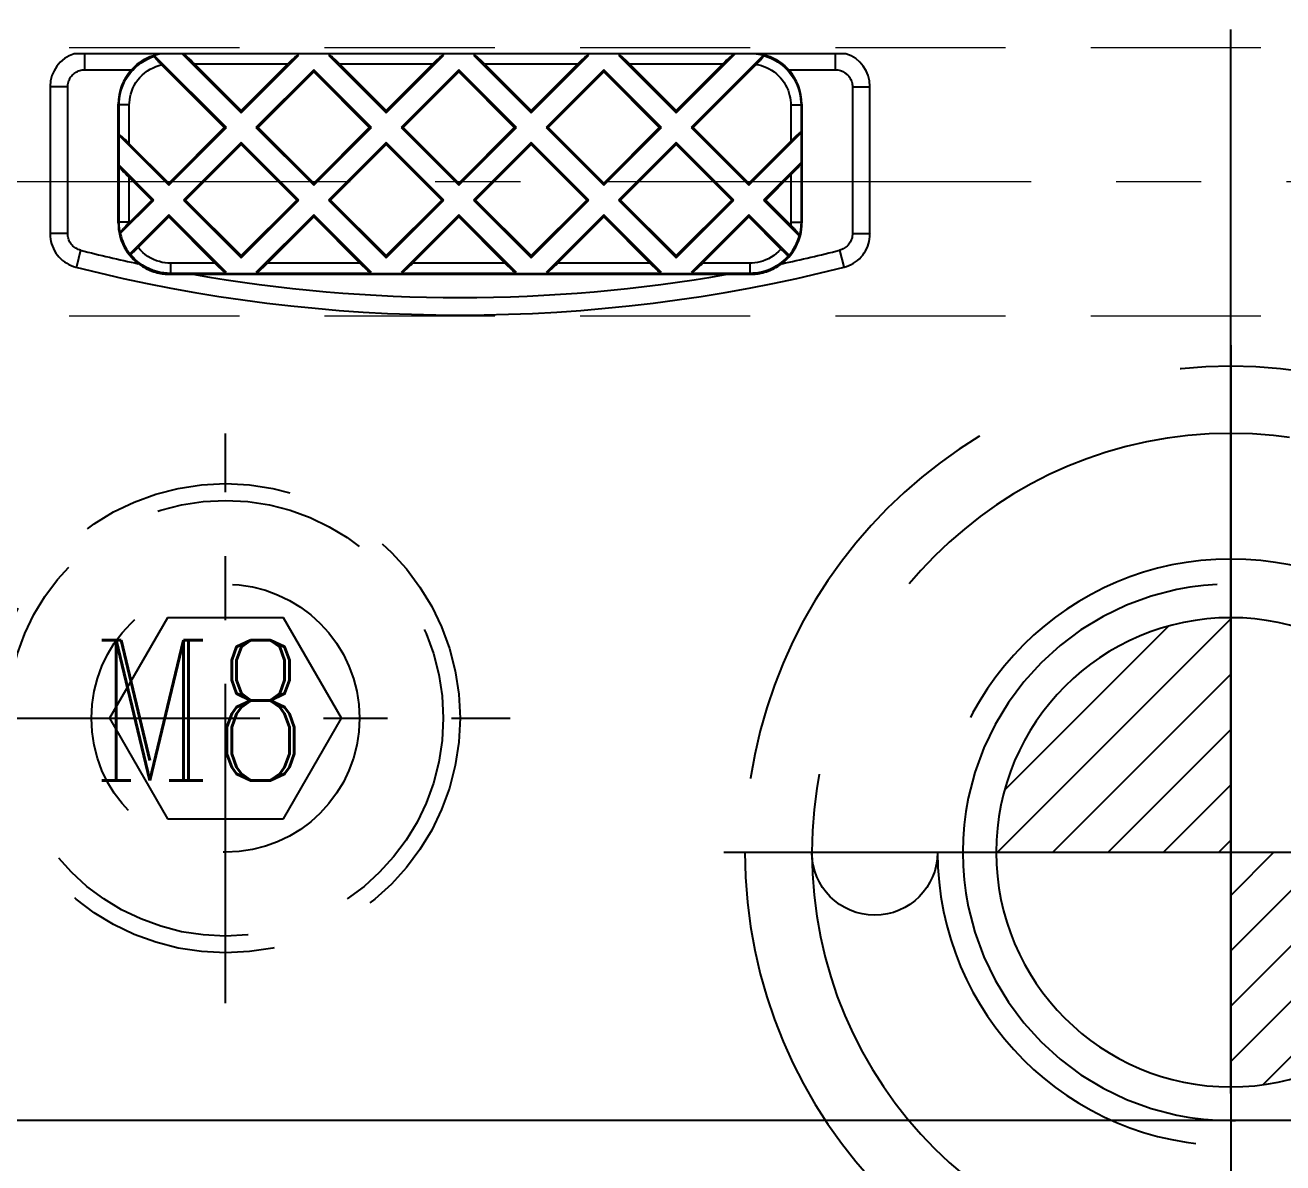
# Model space of a CAD drawing. Header units: inches. Extents: x 139745 to 140613, y -44509 to -43895.
# Drawn here: x 140148.62 to 140186.15, y -44145.54 to -44111.6 of the extents above; entities that cross this region are included whole.
import ezdxf

# ---------------------------------------------------------------- set-up
doc = ezdxf.new("R2010")
doc.units = ezdxf.units.IN
doc.header["$LTSCALE"] = 2
doc.header["$MEASUREMENT"] = 0
doc.header["$PDMODE"] = 3
doc.header["$PDSIZE"] = 0.3125
for name, pattern in [('CENTER', [50.8, 31.75, -6.35, 6.35, -6.35]), ('CENTER2', [1.125, 0.75, -0.125, 0.125, -0.125]), ('HIDDEN', [9.525, 6.35, -3.175])]:
    doc.linetypes.add(name, pattern=pattern)
doc.layers.get('0').update_dxf_attribs({"linetype": 'CONTINUOUS'})
doc.layers.get('Defpoints').update_dxf_attribs({"linetype": 'CONTINUOUS'})
for name, color, linetype in [('CAV-COR', 1, 'CONTINUOUS'), ('Layer3', 3, 'CONTINUOUS'), ('PIN', 4, 'CONTINUOUS'), ('SCREW', 52, 'HIDDEN'), ('SPRING', 160, 'CONTINUOUS')]:
    doc.layers.add(name, color=color, linetype=linetype)
doc.layers.add('dim', color=3, linetype='CONTINUOUS', lineweight=15)
doc.layers.add('WR', color=122, linetype='HIDDEN', lineweight=0)
doc.styles.add('ROMANC', font='romanc', dxfattribs={"width": 0.6, "height": 1})
doc.styles.get("Standard").update_dxf_attribs({"font": 'txt.shx', "width": 0.67})
doc.dimstyles.new('2.00', dxfattribs={"dimtxt": 3.5, "dimasz": 2.5, "dimexe": 0.666, "dimexo": 0.626, "dimgap": 1, "dimtad": 0, "dimzin": 0, "dimdsep": 46, "dimtxsty": 'Standard', "dimcen": 0.09, "dimclrd": 3, "dimclre": 3, "dimclrt": 7, "dimazin": 0, "dimtfac": 1, "dimtofl": 0, "dimtmove": 0, "dimatfit": 0, "dimfxl": 0, "dimtolj": 1, "dimtzin": 0, "dimarcsym": 0})

# ---------------------------------------------------------------- blocks, each defined once
blk = doc.blocks.new('*D34232')
at = {"layer": 'Defpoints', "color": 0}
for p in [(140239.595, -44131.275), (140129.595, -44135.275), (140239.595, -44198.987)]:
    blk.add_point(p, dxfattribs=at)
at = {"layer": 'dim', "color": 3, "linetype": 'ByBlock', "lineweight": -2}
for p, q in [((140239.595, -44131.901), (140239.595, -44199.653)), ((140129.595, -44135.901), (140129.595, -44199.653)), ((140132.095, -44198.987), (140179.101, -44198.987)), ((140237.095, -44198.987), (140190.09, -44198.987))]:
    blk.add_line(p, q, dxfattribs=at)
at = {"layer": 'dim', "color": 3, "linetype": 'ByBlock'}
for points in [[(140132.095, -44198.57), (140132.095, -44199.403), (140129.595, -44198.987)], [(140237.095, -44199.403), (140237.095, -44198.57), (140239.595, -44198.987)]]:
    blk.add_solid(points, dxfattribs=at)
at = {"layer": 'dim', "color": 7, "linetype": 'ByBlock', "insert": (140184.595, -44198.987), "char_height": 3.5, "attachment_point": 5}
blk.add_mtext('\\A1;110.00', dxfattribs=at)
blk = doc.blocks.new('20100612.093536')
at = {"layer": 'PIN', "linetype": 'Continuous'}
h = blk.add_hatch(dxfattribs=at)
h.set_pattern_fill('ANSI31', color=256, scale=9.333333, angle=90, style=0)
h.set_pattern_definition([(135, (239.4957, -16.613), (-0.824958, -0.824958), [])])
h.paths.add_polyline_path([(0, 0), (-7, 0, 0.414214), (0, -7)])
h.paths.add_polyline_path([(0, 7), (0, 0), (7, 0, 0.414214)])
at = {"layer": 'PIN', "linetype": 'CENTER2'}
for p, q in [((0, -9), (0, 9)), ((-9, 0), (9, 0))]:
    blk.add_line(p, q, dxfattribs=at)
at = {"layer": 'PIN', "linetype": 'Continuous'}
blk.add_circle((0, 0), 7, dxfattribs=at)
at = {"layer": 'SPRING', "linetype": 'CENTER'}
for p, q in [((0, -15.128), (0, 15.128)), ((-15.128, 0), (15.128, 0))]:
    blk.add_line(p, q, dxfattribs=at)
at = {"layer": 'SPRING', "linetype": 'HIDDEN'}
for radius in [14.5, 12.5, 8.75, 8.75, 8]:
    blk.add_circle((0, 0), radius, dxfattribs=at)
for centre, start, end in [((-10.625, 0), 0, 180), ((10.625, 0), 180, 0)]:
    blk.add_arc(centre, 1.875, start, end, dxfattribs=at)
blk = doc.blocks.new('20160723.115749')
at = {"layer": 'SCREW', "linetype": 'CENTER', "ltscale": 0.15}
for p, q in [((0, -8.5), (0, 8.5)), ((-8.5, 0), (8.5, 0))]:
    blk.add_line(p, q, dxfattribs=at)
at = {"layer": 'SCREW', "ltscale": 0.5}
blk.add_lwpolyline([(-1.732, 3), (-3.464, 0), (-1.732, -3), (1.732, -3), (3.464, 0), (1.732, 3)], close=True, dxfattribs=at)
for radius in [7, 6.5, 4]:
    blk.add_circle((0, 0), radius, dxfattribs=at)
at = {"layer": 'Layer3', "style": 'ROMANC', "width": 0.8}
blk.add_text('M8', height=4.1865, dxfattribs=at).set_placement((-3.976, -1.858))

msp = doc.modelspace()

# ---------------------------------------------------------------- linework, layer by layer
at = {"linetype": 'CENTER', "ltscale": 0.5}
msp.add_line((140184.595, -44194.275), (140184.595, -43944.275), dxfattribs=at)
at = {"layer": 'CAV-COR', "linetype": 'ByBlock'}
for p, q in [((140173.109, -44112.452), (140150.082, -44112.452)), ((140150.396, -44112.929), (140150.396, -44112.452)), ((140154.622, -44114.652), (140152.488, -44112.518)), ((140153.305, -44112.452), (140155.064, -44114.21)), ((140155.064, -44114.21), (140156.786, -44112.488)), ((140156.786, -44112.488), (140156.749, -44112.452)), ((140157.706, -44112.452), (140157.669, -44112.488)), ((140157.669, -44112.488), (140159.391, -44114.21)), ((140159.391, -44114.21), (140161.113, -44112.488)), ((140161.113, -44112.488), (140161.077, -44112.452)), ((140162.033, -44112.452), (140161.997, -44112.488)), ((140161.997, -44112.488), (140163.719, -44114.21)), ((140163.719, -44114.21), (140165.441, -44112.488)), ((140165.441, -44112.488), (140165.404, -44112.452)), ((140166.361, -44112.452), (140166.324, -44112.488)), ((140166.324, -44112.488), (140168.046, -44114.21)), ((140168.046, -44114.21), (140169.805, -44112.452)), ((140170.64, -44112.5), (140168.488, -44114.652)), ((140172.795, -44112.929), (140172.795, -44112.452)), ((140150.396, -44112.929), (140151.789, -44112.929)), ((140153.672, -44112.755), (140155.064, -44114.147)), ((140153.672, -44112.755), (140156.456, -44112.755)), ((140155.064, -44114.147), (140156.456, -44112.755)), ((140157.227, -44112.93), (140155.505, -44114.652)), ((140157.227, -44112.993), (140155.569, -44114.652)), ((140158.949, -44114.652), (140157.227, -44112.93)), ((140157.227, -44112.93), (140157.227, -44112.993)), ((140157.227, -44112.993), (140158.886, -44114.652)), ((140157.999, -44112.755), (140159.391, -44114.147)), ((140157.999, -44112.755), (140160.783, -44112.755)), ((140160.783, -44112.755), (140159.391, -44114.147)), ((140161.555, -44112.93), (140159.833, -44114.652)), ((140161.555, -44112.993), (140159.896, -44114.652)), ((140163.277, -44114.652), (140161.555, -44112.93)), ((140161.555, -44112.93), (140161.555, -44112.993)), ((140161.555, -44112.993), (140163.214, -44114.652)), ((140162.327, -44112.755), (140163.719, -44114.147)), ((140162.327, -44112.755), (140165.111, -44112.755)), ((140165.111, -44112.755), (140163.719, -44114.147)), ((140165.882, -44112.93), (140164.16, -44114.652)), ((140165.882, -44112.993), (140164.224, -44114.652)), ((140167.604, -44114.652), (140165.882, -44112.93)), ((140165.882, -44112.93), (140165.882, -44112.993)), ((140167.541, -44114.652), (140165.882, -44112.993)), ((140168.046, -44114.147), (140166.654, -44112.755)), ((140166.654, -44112.755), (140169.438, -44112.755)), ((140169.438, -44112.755), (140168.046, -44114.147)), ((140170.433, -44112.77), (140168.551, -44114.652)), ((140170.433, -44112.77), (140170.463, -44112.74)), ((140171.402, -44112.929), (140172.795, -44112.929)), ((140149.376, -44113.439), (140149.363, -44113.426)), ((140149.363, -44113.426), (140149.363, -44117.829)), ((140149.886, -44113.439), (140149.376, -44113.439)), ((140149.886, -44117.818), (140149.886, -44113.439)), ((140173.305, -44113.439), (140173.815, -44113.439)), ((140173.305, -44113.439), (140173.305, -44117.818)), ((140173.815, -44113.439), (140173.828, -44113.426)), ((140173.828, -44117.829), (140173.828, -44113.426)), ((140151.42, -44113.979), (140151.395, -44113.954)), ((140151.395, -44117.499), (140151.395, -44113.954)), ((140151.42, -44114.869), (140151.42, -44113.979)), ((140151.726, -44113.979), (140151.42, -44113.979)), ((140151.726, -44115.137), (140151.726, -44113.979)), ((140155.064, -44114.21), (140155.064, -44114.147)), ((140159.391, -44114.21), (140159.391, -44114.147)), ((140163.719, -44114.21), (140163.719, -44114.147)), ((140168.046, -44114.21), (140168.046, -44114.147)), ((140171.465, -44113.979), (140171.77, -44113.979)), ((140171.465, -44113.979), (140171.465, -44115.056)), ((140171.77, -44113.979), (140171.795, -44113.954)), ((140171.77, -44113.979), (140171.77, -44114.788)), ((140171.795, -44113.954), (140171.795, -44117.499)), ((140151.42, -44114.869), (140151.419, -44114.892)), ((140151.419, -44114.892), (140152.9, -44116.374)), ((140151.419, -44115.776), (140151.419, -44114.892)), ((140152.9, -44116.311), (140154.559, -44114.652)), ((140152.9, -44116.374), (140154.622, -44114.652)), ((140154.622, -44114.652), (140154.559, -44114.652)), ((140155.505, -44114.652), (140157.227, -44116.374)), ((140155.505, -44114.652), (140155.569, -44114.652)), ((140155.569, -44114.652), (140157.227, -44116.311)), ((140158.886, -44114.652), (140157.227, -44116.311)), ((140157.227, -44116.374), (140158.949, -44114.652)), ((140158.949, -44114.652), (140158.886, -44114.652)), ((140159.833, -44114.652), (140161.555, -44116.374)), ((140159.833, -44114.652), (140159.896, -44114.652)), ((140159.896, -44114.652), (140161.555, -44116.311)), ((140163.214, -44114.652), (140161.555, -44116.311)), ((140161.555, -44116.374), (140163.277, -44114.652)), ((140163.277, -44114.652), (140163.214, -44114.652)), ((140164.16, -44114.652), (140165.882, -44116.374)), ((140164.16, -44114.652), (140164.224, -44114.652)), ((140164.224, -44114.652), (140165.882, -44116.311)), ((140167.541, -44114.652), (140165.882, -44116.311)), ((140165.882, -44116.374), (140167.604, -44114.652)), ((140167.604, -44114.652), (140167.541, -44114.652)), ((140168.488, -44114.652), (140170.21, -44116.374)), ((140168.488, -44114.652), (140168.551, -44114.652)), ((140170.21, -44116.311), (140168.551, -44114.652)), ((140170.21, -44116.374), (140171.772, -44114.811)), ((140171.77, -44114.788), (140171.772, -44114.811)), ((140171.772, -44114.811), (140171.772, -44115.695)), ((140151.726, -44115.137), (140152.9, -44116.311)), ((140155.064, -44115.094), (140153.342, -44116.816)), ((140155.064, -44115.157), (140153.405, -44116.816)), ((140156.786, -44116.816), (140155.064, -44115.094)), ((140155.064, -44115.094), (140155.064, -44115.157)), ((140155.064, -44115.157), (140156.723, -44116.816)), ((140159.391, -44115.094), (140157.669, -44116.816)), ((140159.391, -44115.157), (140157.732, -44116.816)), ((140161.113, -44116.816), (140159.391, -44115.094)), ((140159.391, -44115.094), (140159.391, -44115.157)), ((140159.391, -44115.157), (140161.05, -44116.816)), ((140163.719, -44115.094), (140161.997, -44116.816)), ((140163.719, -44115.157), (140162.06, -44116.816)), ((140165.441, -44116.816), (140163.719, -44115.094)), ((140163.719, -44115.094), (140163.719, -44115.157)), ((140163.719, -44115.157), (140165.378, -44116.816)), ((140168.046, -44115.094), (140166.324, -44116.816)), ((140168.046, -44115.157), (140166.387, -44116.816)), ((140169.768, -44116.816), (140168.046, -44115.094)), ((140168.046, -44115.094), (140168.046, -44115.157)), ((140169.705, -44116.816), (140168.046, -44115.157)), ((140171.465, -44115.056), (140170.21, -44116.311)), ((140171.772, -44115.695), (140170.652, -44116.816)), ((140171.77, -44115.722), (140171.772, -44115.695)), ((140171.77, -44115.722), (140171.77, -44117.474)), ((140152.458, -44116.816), (140151.419, -44115.776)), ((140151.42, -44115.803), (140151.419, -44115.776)), ((140151.42, -44117.474), (140151.42, -44115.803)), ((140171.465, -44116.066), (140170.715, -44116.816)), ((140151.726, -44116.147), (140152.395, -44116.816)), ((140151.726, -44117.484), (140151.726, -44116.147)), ((140152.9, -44116.374), (140152.9, -44116.311)), ((140157.227, -44116.374), (140157.227, -44116.311)), ((140161.555, -44116.374), (140161.555, -44116.311)), ((140165.882, -44116.374), (140165.882, -44116.311)), ((140170.21, -44116.374), (140170.21, -44116.311)), ((140151.457, -44117.817), (140152.458, -44116.816)), ((140151.708, -44117.502), (140152.395, -44116.816)), ((140152.458, -44116.816), (140152.395, -44116.816)), ((140153.342, -44116.816), (140155.064, -44118.538)), ((140153.342, -44116.816), (140153.405, -44116.816)), ((140153.405, -44116.816), (140155.064, -44118.474)), ((140156.723, -44116.816), (140155.064, -44118.474)), ((140155.064, -44118.538), (140156.786, -44116.816)), ((140156.786, -44116.816), (140156.723, -44116.816)), ((140157.669, -44116.816), (140159.391, -44118.538)), ((140157.669, -44116.816), (140157.732, -44116.816)), ((140157.732, -44116.816), (140159.391, -44118.474)), ((140161.05, -44116.816), (140159.391, -44118.474)), ((140159.391, -44118.538), (140161.113, -44116.816)), ((140161.113, -44116.816), (140161.05, -44116.816)), ((140161.997, -44116.816), (140163.719, -44118.538)), ((140161.997, -44116.816), (140162.06, -44116.816)), ((140162.06, -44116.816), (140163.719, -44118.474)), ((140165.378, -44116.816), (140163.719, -44118.474)), ((140163.719, -44118.538), (140165.441, -44116.816)), ((140165.441, -44116.816), (140165.378, -44116.816)), ((140166.324, -44116.816), (140168.046, -44118.538)), ((140166.324, -44116.816), (140166.387, -44116.816)), ((140166.387, -44116.816), (140168.046, -44118.474)), ((140169.705, -44116.816), (140168.046, -44118.474)), ((140168.046, -44118.538), (140169.768, -44116.816)), ((140169.768, -44116.816), (140169.705, -44116.816)), ((140170.652, -44116.816), (140171.718, -44117.881)), ((140170.652, -44116.816), (140170.715, -44116.816)), ((140171.478, -44117.579), (140170.715, -44116.816)), ((140151.42, -44117.474), (140151.395, -44117.499)), ((140151.726, -44117.474), (140151.42, -44117.474)), ((140151.673, -44117.538), (140151.64, -44117.572)), ((140151.708, -44117.502), (140151.673, -44117.538)), ((140152.9, -44117.257), (140151.741, -44118.416)), ((140152.9, -44117.32), (140151.989, -44118.232)), ((140154.622, -44118.979), (140152.9, -44117.257)), ((140152.9, -44117.257), (140152.9, -44117.32)), ((140152.9, -44117.32), (140154.278, -44118.698)), ((140157.227, -44117.257), (140155.505, -44118.979)), ((140157.227, -44117.32), (140155.85, -44118.698)), ((140158.949, -44118.979), (140157.227, -44117.257)), ((140157.227, -44117.257), (140157.227, -44117.32)), ((140157.227, -44117.32), (140158.605, -44118.698)), ((140161.555, -44117.257), (140159.833, -44118.979)), ((140161.555, -44117.32), (140160.177, -44118.698)), ((140163.277, -44118.979), (140161.555, -44117.257)), ((140161.555, -44117.257), (140161.555, -44117.32)), ((140161.555, -44117.32), (140162.932, -44118.698)), ((140165.882, -44117.257), (140164.16, -44118.979)), ((140165.882, -44117.32), (140164.505, -44118.698)), ((140167.604, -44118.979), (140165.882, -44117.257)), ((140165.882, -44117.257), (140165.882, -44117.32)), ((140165.882, -44117.32), (140167.26, -44118.698)), ((140170.21, -44117.257), (140168.488, -44118.979)), ((140170.21, -44117.32), (140168.832, -44118.698)), ((140171.413, -44118.461), (140170.21, -44117.257)), ((140170.21, -44117.257), (140170.21, -44117.32)), ((140171.165, -44118.276), (140170.21, -44117.32)), ((140171.465, -44117.474), (140171.77, -44117.474)), ((140171.77, -44117.474), (140171.795, -44117.499)), ((140149.376, -44117.818), (140149.363, -44117.829)), ((140149.886, -44117.818), (140149.376, -44117.818)), ((140171.721, -44117.859), (140171.718, -44117.881)), ((140173.305, -44117.818), (140173.815, -44117.818)), ((140173.815, -44117.818), (140173.828, -44117.829)), ((140150.271, -44118.313), (140150.146, -44118.807)), ((140172.92, -44118.313), (140173.045, -44118.807)), ((140154.278, -44118.698), (140152.95, -44118.698)), ((140152.95, -44118.698), (140152.95, -44119.004)), ((140155.064, -44118.538), (140155.064, -44118.474)), ((140158.605, -44118.698), (140155.85, -44118.698)), ((140159.391, -44118.538), (140159.391, -44118.474)), ((140162.932, -44118.698), (140160.177, -44118.698)), ((140163.719, -44118.538), (140163.719, -44118.474)), ((140167.26, -44118.698), (140164.505, -44118.698)), ((140168.046, -44118.538), (140168.046, -44118.474)), ((140170.241, -44118.698), (140168.832, -44118.698)), ((140170.241, -44118.698), (140170.241, -44119.004)), ((140152.95, -44119.004), (140152.925, -44119.029)), ((140152.925, -44119.029), (140170.266, -44119.029)), ((140154.572, -44119.004), (140152.95, -44119.004)), ((140154.595, -44119.006), (140154.622, -44118.979)), ((140154.595, -44119.006), (140155.532, -44119.006)), ((140155.505, -44118.979), (140155.532, -44119.006)), ((140158.899, -44119.004), (140155.556, -44119.004)), ((140158.923, -44119.006), (140158.949, -44118.979)), ((140158.923, -44119.006), (140159.859, -44119.006)), ((140159.833, -44118.979), (140159.859, -44119.006)), ((140163.227, -44119.004), (140159.883, -44119.004)), ((140163.25, -44119.006), (140163.277, -44118.979)), ((140163.25, -44119.006), (140164.187, -44119.006)), ((140164.16, -44118.979), (140164.187, -44119.006)), ((140167.554, -44119.004), (140164.211, -44119.004)), ((140167.578, -44119.006), (140167.604, -44118.979)), ((140167.578, -44119.006), (140168.514, -44119.006)), ((140168.488, -44118.979), (140168.514, -44119.006)), ((140170.241, -44119.004), (140168.538, -44119.004)), ((140170.241, -44119.004), (140170.266, -44119.029)), ((140231.595, -44144.275), (140137.595, -44144.275))]:
    msp.add_line(p, q, dxfattribs=at)
for points in [[(140151.42, -44113.979), (140151.423, -44113.89), (140151.431, -44113.798), (140151.445, -44113.704), (140151.466, -44113.606), (140151.495, -44113.507), (140151.531, -44113.408), (140151.575, -44113.309), (140151.626, -44113.212), (140151.686, -44113.118), (140151.752, -44113.028), (140151.826, -44112.942), (140151.905, -44112.861), (140151.991, -44112.787), (140152.081, -44112.72), (140152.175, -44112.66), (140152.271, -44112.608), (140152.37, -44112.563), (140152.47, -44112.526)], [(140151.789, -44112.929), (140151.826, -44112.889), (140151.867, -44112.849), (140151.909, -44112.81), (140151.954, -44112.771), (140152.002, -44112.733), (140152.052, -44112.697), (140152.105, -44112.661), (140152.161, -44112.627), (140152.219, -44112.595), (140152.279, -44112.565), (140152.342, -44112.537), (140152.407, -44112.512), (140152.475, -44112.489), (140152.545, -44112.469), (140152.619, -44112.452)], [(140152.47, -44112.526), (140152.469, -44112.528), (140152.469, -44112.53), (140152.47, -44112.534), (140152.473, -44112.539), (140152.477, -44112.545), (140152.481, -44112.552), (140152.487, -44112.561), (140152.494, -44112.57), (140152.502, -44112.58), (140152.511, -44112.59), (140152.52, -44112.602), (140152.53, -44112.614), (140152.541, -44112.626), (140152.553, -44112.639), (140152.565, -44112.653), (140152.578, -44112.667), (140152.591, -44112.681), (140152.604, -44112.695), (140152.618, -44112.709), (140152.632, -44112.724), (140152.646, -44112.738), (140152.66, -44112.753), (140152.675, -44112.768), (140154.559, -44114.652)], [(140170.463, -44112.74), (140170.478, -44112.725), (140170.492, -44112.709), (140170.507, -44112.694), (140170.521, -44112.68), (140170.535, -44112.665), (140170.548, -44112.65), (140170.561, -44112.636), (140170.574, -44112.623), (140170.586, -44112.609), (140170.597, -44112.596), (140170.608, -44112.584), (140170.618, -44112.572), (140170.627, -44112.561), (140170.635, -44112.551), (140170.642, -44112.542), (140170.648, -44112.533), (140170.652, -44112.526), (140170.656, -44112.52), (140170.659, -44112.515), (140170.66, -44112.511), (140170.66, -44112.508), (140170.658, -44112.507)], [(140170.572, -44112.452), (140170.645, -44112.469), (140170.716, -44112.489), (140170.784, -44112.512), (140170.849, -44112.537), (140170.912, -44112.565), (140170.972, -44112.595), (140171.03, -44112.627), (140171.086, -44112.661), (140171.139, -44112.697), (140171.189, -44112.733), (140171.237, -44112.771), (140171.282, -44112.81), (140171.324, -44112.849), (140171.364, -44112.889), (140171.402, -44112.929)], [(140170.658, -44112.507), (140170.763, -44112.541), (140170.866, -44112.583), (140170.968, -44112.633), (140171.067, -44112.691), (140171.163, -44112.758), (140171.253, -44112.832), (140171.338, -44112.913), (140171.417, -44113), (140171.488, -44113.093), (140171.551, -44113.189), (140171.606, -44113.289), (140171.653, -44113.391), (140171.691, -44113.493), (140171.722, -44113.596), (140171.744, -44113.696), (140171.759, -44113.794), (140171.768, -44113.888), (140171.77, -44113.979)], [(140149.886, -44113.439), (140149.887, -44113.401), (140149.892, -44113.364), (140149.899, -44113.326), (140149.908, -44113.29), (140149.921, -44113.253), (140149.936, -44113.218), (140149.954, -44113.185), (140149.974, -44113.152), (140149.997, -44113.122), (140150.022, -44113.093), (140150.049, -44113.066), (140150.078, -44113.041), (140150.109, -44113.018), (140150.141, -44112.998), (140150.175, -44112.98), (140150.21, -44112.965), (140150.246, -44112.952), (140150.283, -44112.942), (140150.32, -44112.935), (140150.358, -44112.931), (140150.396, -44112.929)], [(140151.726, -44113.979), (140151.728, -44113.901), (140151.736, -44113.821), (140151.75, -44113.74), (140151.771, -44113.654), (140151.798, -44113.567), (140151.832, -44113.481), (140151.874, -44113.396), (140151.924, -44113.312), (140151.98, -44113.233), (140152.043, -44113.158), (140152.113, -44113.087), (140152.187, -44113.022), (140152.265, -44112.965), (140152.348, -44112.914), (140152.433, -44112.87), (140152.517, -44112.833), (140152.603, -44112.805), (140152.69, -44112.783)], [(140170.433, -44112.77), (140170.51, -44112.784), (140170.587, -44112.804), (140170.663, -44112.83), (140170.74, -44112.862), (140170.818, -44112.899), (140170.892, -44112.943), (140170.964, -44112.992), (140171.034, -44113.047), (140171.099, -44113.106), (140171.159, -44113.171), (140171.215, -44113.239), (140171.266, -44113.31), (140171.31, -44113.384), (140171.349, -44113.461), (140171.382, -44113.538), (140171.409, -44113.615), (140171.43, -44113.692), (140171.446, -44113.768), (140171.457, -44113.84), (140171.463, -44113.91), (140171.465, -44113.979)], [(140172.795, -44112.929), (140172.833, -44112.931), (140172.871, -44112.935), (140172.908, -44112.942), (140172.945, -44112.952), (140172.981, -44112.965), (140173.016, -44112.98), (140173.05, -44112.998), (140173.082, -44113.018), (140173.113, -44113.041), (140173.142, -44113.066), (140173.169, -44113.093), (140173.194, -44113.121), (140173.216, -44113.152), (140173.237, -44113.185), (140173.255, -44113.218), (140173.27, -44113.253), (140173.282, -44113.29), (140173.292, -44113.326), (140173.299, -44113.363), (140173.303, -44113.401), (140173.305, -44113.439)], [(140171.465, -44116.066), (140171.464, -44117.484), (140171.464, -44117.493), (140171.464, -44117.503), (140171.464, -44117.513), (140171.464, -44117.523), (140171.463, -44117.532), (140171.463, -44117.542), (140171.462, -44117.552), (140171.461, -44117.562)], [(140151.395, -44117.499), (140151.398, -44117.592), (140151.407, -44117.685), (140151.421, -44117.777), (140151.441, -44117.868), (140151.466, -44117.959), (140151.497, -44118.048), (140151.533, -44118.133), (140151.574, -44118.217), (140151.62, -44118.298), (140151.672, -44118.376), (140151.728, -44118.451), (140151.788, -44118.523), (140151.853, -44118.59), (140151.922, -44118.654), (140151.995, -44118.714)], [(140151.454, -44117.794), (140151.447, -44117.757), (140151.44, -44117.72), (140151.435, -44117.684), (140151.43, -44117.648), (140151.427, -44117.612), (140151.424, -44117.577), (140151.422, -44117.542), (140151.421, -44117.508), (140151.42, -44117.474)], [(140151.64, -44117.572), (140151.624, -44117.589), (140151.609, -44117.605), (140151.594, -44117.621), (140151.579, -44117.637), (140151.565, -44117.652), (140151.551, -44117.667)], [(140171.196, -44118.714), (140171.269, -44118.654), (140171.338, -44118.59), (140171.403, -44118.523), (140171.463, -44118.451), (140171.519, -44118.376), (140171.57, -44118.298), (140171.617, -44118.217), (140171.658, -44118.134), (140171.694, -44118.048), (140171.725, -44117.959), (140171.75, -44117.868), (140171.77, -44117.777), (140171.784, -44117.685), (140171.793, -44117.592), (140171.795, -44117.499)], [(140171.573, -44117.677), (140171.558, -44117.662), (140171.543, -44117.646), (140171.527, -44117.629), (140171.511, -44117.613), (140171.478, -44117.579)], [(140171.77, -44117.474), (140171.77, -44117.515), (140171.768, -44117.556), (140171.765, -44117.598), (140171.761, -44117.64), (140171.756, -44117.683), (140171.75, -44117.726), (140171.742, -44117.77), (140171.732, -44117.815), (140171.721, -44117.859)], [(140149.363, -44117.829), (140149.365, -44117.904), (140149.374, -44117.979), (140149.387, -44118.052), (140149.406, -44118.124), (140149.431, -44118.195), (140149.46, -44118.264), (140149.495, -44118.331), (140149.534, -44118.395), (140149.578, -44118.455), (140149.626, -44118.513), (140149.679, -44118.567), (140149.734, -44118.616), (140149.794, -44118.662), (140149.857, -44118.703), (140149.922, -44118.739), (140149.99, -44118.77), (140150.06, -44118.796), (140150.132, -44118.817)], [(140150.271, -44118.313), (140150.235, -44118.302), (140150.2, -44118.289), (140150.166, -44118.273), (140150.133, -44118.255), (140150.102, -44118.235), (140150.072, -44118.212), (140150.044, -44118.187), (140150.018, -44118.16), (140149.994, -44118.132), (140149.972, -44118.101), (140149.952, -44118.069), (140149.935, -44118.036), (140149.92, -44118.001), (140149.908, -44117.966), (140149.898, -44117.929), (140149.891, -44117.893), (140149.887, -44117.856), (140149.886, -44117.818)], [(140151.551, -44117.667), (140151.539, -44117.682), (140151.526, -44117.696), (140151.515, -44117.709), (140151.504, -44117.722), (140151.494, -44117.734), (140151.485, -44117.745), (140151.477, -44117.755), (140151.47, -44117.765), (140151.464, -44117.773), (140151.46, -44117.78), (140151.457, -44117.786), (140151.455, -44117.791), (140151.454, -44117.794)], [(140171.721, -44117.859), (140171.721, -44117.856), (140171.719, -44117.852), (140171.716, -44117.846), (140171.712, -44117.84), (140171.707, -44117.831), (140171.7, -44117.822), (140171.692, -44117.812), (140171.684, -44117.802), (140171.674, -44117.79), (140171.664, -44117.778), (140171.652, -44117.765), (140171.641, -44117.751), (140171.628, -44117.737), (140171.615, -44117.723), (140171.602, -44117.708), (140171.588, -44117.693), (140171.573, -44117.677)], [(140173.305, -44117.818), (140173.304, -44117.856), (140173.299, -44117.893), (140173.293, -44117.929), (140173.283, -44117.966), (140173.271, -44118.001), (140173.256, -44118.036), (140173.239, -44118.069), (140173.219, -44118.101), (140173.197, -44118.131), (140173.173, -44118.16), (140173.147, -44118.187), (140173.119, -44118.212), (140173.089, -44118.235), (140173.058, -44118.255), (140173.025, -44118.273), (140172.991, -44118.289), (140172.956, -44118.302), (140172.92, -44118.313)], [(140173.059, -44118.817), (140173.131, -44118.796), (140173.201, -44118.77), (140173.269, -44118.739), (140173.335, -44118.702), (140173.398, -44118.661), (140173.457, -44118.616), (140173.513, -44118.566), (140173.565, -44118.512), (140173.614, -44118.455), (140173.657, -44118.394), (140173.697, -44118.33), (140173.731, -44118.263), (140173.76, -44118.195), (140173.785, -44118.124), (140173.804, -44118.052), (140173.817, -44117.978), (140173.825, -44117.904), (140173.828, -44117.829)], [(140151.755, -44118.428), (140151.758, -44118.429), (140151.763, -44118.427), (140151.771, -44118.424), (140151.781, -44118.417), (140151.793, -44118.409), (140151.807, -44118.398), (140151.822, -44118.386), (140151.84, -44118.371), (140151.859, -44118.355), (140151.878, -44118.337), (140151.899, -44118.318), (140151.921, -44118.298), (140151.943, -44118.277), (140151.966, -44118.255), (140151.989, -44118.232)], [(140152.95, -44118.698), (140152.872, -44118.697), (140152.792, -44118.689), (140152.709, -44118.674), (140152.623, -44118.653), (140152.535, -44118.626), (140152.449, -44118.591), (140152.363, -44118.548), (140152.279, -44118.497), (140152.199, -44118.441), (140152.125, -44118.377), (140152.055, -44118.308), (140151.989, -44118.232)], [(140171.165, -44118.276), (140171.099, -44118.346), (140171.029, -44118.41), (140170.956, -44118.467), (140170.878, -44118.519), (140170.797, -44118.564), (140170.715, -44118.602), (140170.633, -44118.634), (140170.549, -44118.658), (140170.468, -44118.677), (140170.39, -44118.69), (140170.314, -44118.697), (140170.241, -44118.698)], [(140171.165, -44118.276), (140171.188, -44118.299), (140171.211, -44118.321), (140171.233, -44118.342), (140171.254, -44118.362), (140171.275, -44118.381), (140171.295, -44118.399), (140171.314, -44118.415), (140171.331, -44118.43), (140171.347, -44118.442), (140171.361, -44118.453), (140171.373, -44118.461), (140171.383, -44118.468), (140171.391, -44118.472), (140171.396, -44118.473), (140171.4, -44118.473)], [(140152.95, -44119.004), (140152.854, -44119.001), (140152.753, -44118.991), (140152.649, -44118.974), (140152.543, -44118.949), (140152.435, -44118.914), (140152.327, -44118.871), (140152.22, -44118.819), (140152.117, -44118.757), (140152.017, -44118.686), (140151.923, -44118.608), (140151.836, -44118.522), (140151.755, -44118.428)], [(140151.995, -44118.714), (140152.055, -44118.758), (140152.115, -44118.797), (140152.175, -44118.832), (140152.233, -44118.864), (140152.291, -44118.891), (140152.347, -44118.916), (140152.402, -44118.937), (140152.456, -44118.955), (140152.508, -44118.971), (140152.559, -44118.985), (140152.607, -44118.996), (140152.655, -44119.005), (140152.702, -44119.013), (140152.747, -44119.019), (140152.792, -44119.023), (140152.837, -44119.027), (140152.882, -44119.029), (140152.925, -44119.029)], [(140171.4, -44118.473), (140171.318, -44118.56), (140171.231, -44118.641), (140171.138, -44118.713), (140171.041, -44118.778), (140170.94, -44118.835), (140170.837, -44118.883), (140170.733, -44118.923), (140170.629, -44118.954), (140170.527, -44118.977), (140170.429, -44118.992), (140170.333, -44119.001), (140170.241, -44119.004)], [(140170.266, -44119.029), (140170.309, -44119.029), (140170.354, -44119.027), (140170.398, -44119.023), (140170.443, -44119.019), (140170.489, -44119.013), (140170.536, -44119.005), (140170.583, -44118.996), (140170.632, -44118.985), (140170.683, -44118.971), (140170.735, -44118.955), (140170.789, -44118.937), (140170.844, -44118.916), (140170.9, -44118.891), (140170.957, -44118.864), (140171.016, -44118.832), (140171.075, -44118.797), (140171.136, -44118.758), (140171.196, -44118.714)]]:
    msp.add_lwpolyline(points, dxfattribs=at)
for radius, start, end in [(46.186, 255.8065, 258.0027), (46.186, 281.9973, 284.1935), (46.709, 255.7934, 284.2066), (46.186, 260.0584, 279.9416)]:
    msp.add_arc((140161.595, -44073.537), radius, start, end, dxfattribs=at)
for centre, major_axis, ratio, start_param, end_param in [((140150.383, -44113.426), (-0.721, 0.721), 0.999924, 5.797289, 7.068545), ((140153.634, -44112.755), (0.308, -0.305), 0.061627, 1.508775, 2.947652), ((140156.494, -44112.755), (0.308, 0.305), 0.061627, 0.574243, 1.632817), ((140157.961, -44112.755), (0.308, -0.305), 0.061627, 1.508775, 2.56735), ((140160.821, -44112.755), (0.308, 0.305), 0.061627, 0.574243, 1.632817), ((140162.289, -44112.755), (0.308, -0.305), 0.061627, 1.508775, 2.56735), ((140165.149, -44112.755), (0.308, 0.305), 0.061627, 0.574243, 1.632817), ((140166.616, -44112.755), (0.308, -0.305), 0.061627, 1.508775, 2.56735), ((140169.476, -44112.755), (0.308, 0.305), 0.061627, 0.193941, 1.632817), ((140170.242, -44113.977), (-1.082, -1.082), 0.999924, 3.663949, 3.85066), ((140172.808, -44113.426), (0.721, 0.721), 0.999924, 5.497825, 6.769081), ((140152.925, -44113.954), (1.082, -1.082), 0.999924, 3.193392, 3.926953), ((140170.265, -44113.954), (-1.082, -1.082), 0.999924, 2.356233, 3.089794), ((140151.726, -44115.175), (-0.305, 0.308), 0.061627, 4.77441, 6.33648), ((140171.465, -44115.094), (0.305, 0.308), 0.061627, 6.229891, 7.791961), ((140171.465, -44116.028), (0.305, 0.308), 0.061627, 4.650368, 6.212438), ((140151.726, -44116.109), (-0.305, 0.308), 0.061627, 0.070748, 1.632817), ((140152.867, -44117.557), (0.058, 1.641), 0.868538, 1.7465, 1.760551), ((140152.949, -44117.476), (1.082, 1.082), 0.999924, 2.580886, 3.017833), ((140170.242, -44117.476), (-1.082, 1.082), 0.999924, 3.227696, 3.658665), ((140152.967, -44117.457), (1.641, 0.058), 0.868538, 3.838168, 3.850131), ((140154.315, -44118.698), (0.308, -0.305), 0.061627, 4.650368, 5.816685), ((140155.812, -44118.698), (0.308, 0.305), 0.061627, 3.608093, 4.77441), ((140158.643, -44118.698), (0.308, -0.305), 0.061627, 4.650368, 5.816685), ((140160.14, -44118.698), (0.308, 0.305), 0.061627, 3.608093, 4.77441), ((140162.97, -44118.698), (0.308, -0.305), 0.061627, 4.650368, 5.816685), ((140164.467, -44118.698), (0.308, 0.305), 0.061627, 3.608093, 4.77441), ((140167.298, -44118.698), (0.308, -0.305), 0.061627, 4.650368, 5.816685), ((140168.794, -44118.698), (0.308, 0.305), 0.061627, 3.608093, 4.77441), ((140170.229, -44117.463), (1.641, -0.058), 0.868538, 5.537034, 5.548953), ((140154.878, -44118.698), (0.308, 0.305), 0.061627, 2.799134, 3.194887), ((140155.249, -44118.698), (0.308, -0.305), 0.061627, 6.229891, 6.625644), ((140159.205, -44118.698), (0.308, 0.305), 0.061627, 2.799134, 3.194887), ((140159.577, -44118.698), (0.308, -0.305), 0.061627, 6.229891, 6.625644), ((140163.533, -44118.698), (0.308, 0.305), 0.061627, 2.799134, 3.194887), ((140163.904, -44118.698), (0.308, -0.305), 0.061627, 6.229891, 6.625644), ((140167.86, -44118.698), (0.308, 0.305), 0.061627, 2.799134, 3.194887), ((140168.232, -44118.698), (0.308, -0.305), 0.061627, 6.229891, 6.625644)]:
    msp.add_ellipse(centre, major_axis=major_axis, ratio=ratio, start_param=start_param, end_param=end_param, dxfattribs=at)
at = {"layer": 'WR', "linetype": 'HIDDEN', "ltscale": 0.4}
for p, q in [((140223.595, -44112.275), (140145.595, -44112.275)), ((140223.595, -44120.275), (140137.595, -44120.275))]:
    msp.add_line(p, q, dxfattribs=at)
at = {"layer": 'WR', "linetype": 'CENTER', "ltscale": 0.2}
msp.add_line((140239.595, -44116.275), (140141.595, -44116.275), dxfattribs=at)

# ---------------------------------------------------------------- block references
at = {"layer": 'SCREW', "linetype": 'ByBlock'}
msp.add_blockref('20160723.115749', (140154.595, -44132.275), dxfattribs=at)
at = {"layer": 'SPRING', "xscale": -1, "rotation": -180}
msp.add_blockref('20100612.093536', (140184.595, -44136.275), dxfattribs=at)

# ---------------------------------------------------------------- dimensions: what is measured, and where the dimension line sits
at = {"layer": 'dim', "linetype": 'ByBlock'}
dim = msp.add_linear_dim(base=(140239.595, -44198.987), p1=(140129.595, -44135.275), p2=(140239.595, -44131.275), dimstyle='2.00', dxfattribs=at)
dim.commit()
dim.dimension.update_dxf_attribs({"geometry": '*D34232', "text_midpoint": (140184.595, -44198.987)})

doc.saveas('drawing.dxf')
